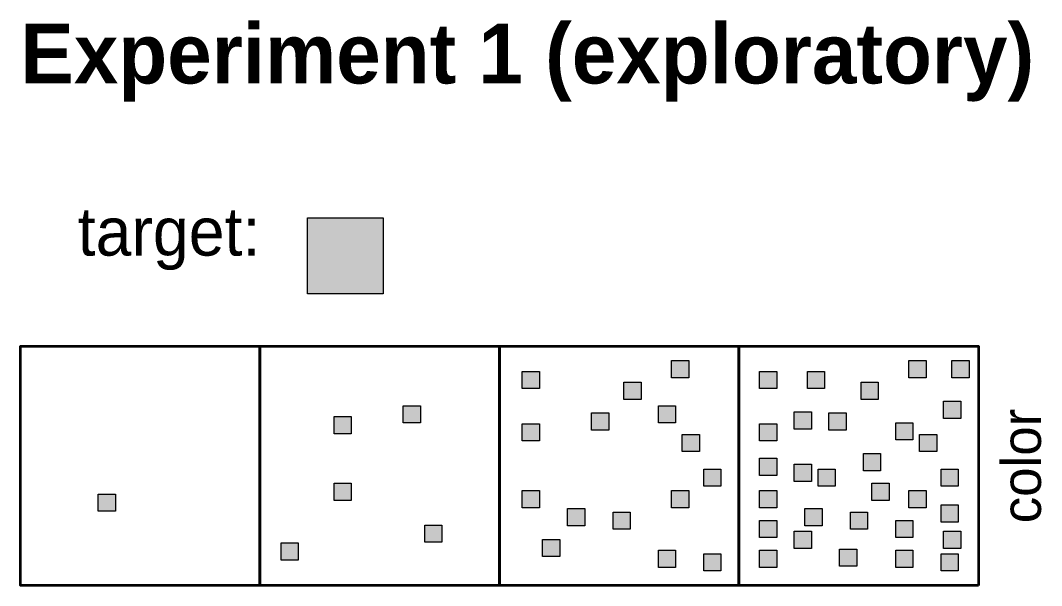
# Model space of a CAD drawing. Header units: inches. Extents: x 275 to 770, y -416 to -169.
# Drawn here: x 274.8 to 419.3, y -249.1 to -169.2 of the extents above; entities that cross this region are included whole.
import ezdxf

# ---------------------------------------------------------------- set-up
doc = ezdxf.new("R2010")
doc.units = ezdxf.units.IN
doc.header["$MEASUREMENT"] = 0
doc.layers.add('Layer 1', color=7, linetype='Continuous')

# ---------------------------------------------------------------- blocks, each defined once
blk = doc.blocks.new('block 19')
at = {"layer": 'Layer 1', "true_color": 0xff5733}
h = blk.add_hatch(color=20, dxfattribs=at)
h.dxf.hatch_style = 2
h.paths.add_polyline_path([(326.13, -207.85), (315.42, -207.85), (315.42, -197.14), (326.13, -197.14)])
at = {"layer": 'Layer 1', "true_color": 0x16a085}
h = blk.add_hatch(color=124, dxfattribs=at)
h.dxf.hatch_style = 2
h.paths.add_polyline_path([(369.34, -219.76), (366.9, -219.76), (366.9, -217.32), (369.34, -217.32)])
h = blk.add_hatch(color=124, dxfattribs=at)
h.dxf.hatch_style = 2
h.paths.add_polyline_path([(402.91, -219.76), (400.48, -219.76), (400.48, -217.32), (402.91, -217.32)])
h = blk.add_hatch(color=124, dxfattribs=at)
h.dxf.hatch_style = 2
h.paths.add_polyline_path([(408.99, -219.76), (406.56, -219.76), (406.56, -217.32), (408.99, -217.32)])
h = blk.add_hatch(color=124, dxfattribs=at)
h.dxf.hatch_style = 2
h.paths.add_polyline_path([(348.23, -221.28), (345.79, -221.28), (345.79, -218.84), (348.23, -218.84)])
h = blk.add_hatch(color=124, dxfattribs=at)
h.dxf.hatch_style = 2
h.paths.add_polyline_path([(381.8, -221.28), (379.36, -221.28), (379.36, -218.84), (381.8, -218.84)])
h = blk.add_hatch(color=124, dxfattribs=at)
h.dxf.hatch_style = 2
h.paths.add_polyline_path([(388.55, -221.28), (386.12, -221.28), (386.12, -218.84), (388.55, -218.84)])
h = blk.add_hatch(color=124, dxfattribs=at)
h.dxf.hatch_style = 2
h.paths.add_polyline_path([(362.59, -222.8), (360.15, -222.8), (360.15, -220.37), (362.59, -220.37)])
h = blk.add_hatch(color=124, dxfattribs=at)
h.dxf.hatch_style = 2
h.paths.add_polyline_path([(396.16, -222.8), (393.72, -222.8), (393.72, -220.37), (396.16, -220.37)])
h = blk.add_hatch(color=124, dxfattribs=at)
h.dxf.hatch_style = 2
h.paths.add_polyline_path([(331.39, -226.13), (328.95, -226.13), (328.95, -223.7), (331.39, -223.7)])
h = blk.add_hatch(color=124, dxfattribs=at)
h.dxf.hatch_style = 2
h.paths.add_polyline_path([(367.48, -226.13), (365.05, -226.13), (365.05, -223.7), (367.48, -223.7)])
h = blk.add_hatch(color=124, dxfattribs=at)
h.dxf.hatch_style = 2
h.paths.add_polyline_path([(407.81, -225.5), (405.37, -225.5), (405.37, -223.06), (407.81, -223.06)])
h = blk.add_hatch(color=124, dxfattribs=at)
h.dxf.hatch_style = 2
h.paths.add_polyline_path([(321.59, -227.65), (319.16, -227.65), (319.16, -225.22), (321.59, -225.22)])
h = blk.add_hatch(color=124, dxfattribs=at)
h.dxf.hatch_style = 2
h.paths.add_polyline_path([(358.02, -227.15), (355.59, -227.15), (355.59, -224.72), (358.02, -224.72)])
h = blk.add_hatch(color=124, dxfattribs=at)
h.dxf.hatch_style = 2
h.paths.add_polyline_path([(386.69, -227.02), (384.26, -227.02), (384.26, -224.58), (386.69, -224.58)])
h = blk.add_hatch(color=124, dxfattribs=at)
h.dxf.hatch_style = 2
h.paths.add_polyline_path([(391.59, -227.15), (389.16, -227.15), (389.16, -224.72), (391.59, -224.72)])
h = blk.add_hatch(color=124, dxfattribs=at)
h.dxf.hatch_style = 2
h.paths.add_polyline_path([(348.23, -228.67), (345.79, -228.67), (345.79, -226.24), (348.23, -226.24)])
h = blk.add_hatch(color=124, dxfattribs=at)
h.dxf.hatch_style = 2
h.paths.add_polyline_path([(381.8, -228.67), (379.36, -228.67), (379.36, -226.24), (381.8, -226.24)])
h = blk.add_hatch(color=124, dxfattribs=at)
h.dxf.hatch_style = 2
h.paths.add_polyline_path([(401.05, -228.54), (398.62, -228.54), (398.62, -226.11), (401.05, -226.11)])
h = blk.add_hatch(color=124, dxfattribs=at)
h.dxf.hatch_style = 2
h.paths.add_polyline_path([(370.86, -230.19), (368.43, -230.19), (368.43, -227.76), (370.86, -227.76)])
h = blk.add_hatch(color=124, dxfattribs=at)
h.dxf.hatch_style = 2
h.paths.add_polyline_path([(404.43, -230.19), (402, -230.19), (402, -227.76), (404.43, -227.76)])
h = blk.add_hatch(color=124, dxfattribs=at)
h.dxf.hatch_style = 2
h.paths.add_polyline_path([(381.8, -233.57), (379.36, -233.57), (379.36, -231.13), (381.8, -231.13)])
h = blk.add_hatch(color=124, dxfattribs=at)
h.dxf.hatch_style = 2
h.paths.add_polyline_path([(396.49, -232.89), (394.06, -232.89), (394.06, -230.46), (396.49, -230.46)])
h = blk.add_hatch(color=124, dxfattribs=at)
h.dxf.hatch_style = 2
h.paths.add_polyline_path([(386.69, -234.41), (384.26, -234.41), (384.26, -231.98), (386.69, -231.98)])
h = blk.add_hatch(color=124, dxfattribs=at)
h.dxf.hatch_style = 2
h.paths.add_polyline_path([(373.9, -235.09), (371.47, -235.09), (371.47, -232.65), (373.9, -232.65)])
h = blk.add_hatch(color=124, dxfattribs=at)
h.dxf.hatch_style = 2
h.paths.add_polyline_path([(390.07, -235.09), (387.64, -235.09), (387.64, -232.65), (390.07, -232.65)])
h = blk.add_hatch(color=124, dxfattribs=at)
h.dxf.hatch_style = 2
h.paths.add_polyline_path([(407.47, -235.09), (405.04, -235.09), (405.04, -232.65), (407.47, -232.65)])
h = blk.add_hatch(color=124, dxfattribs=at)
h.dxf.hatch_style = 2
h.paths.add_polyline_path([(321.59, -237.11), (319.16, -237.11), (319.16, -234.67), (321.59, -234.67)])
h = blk.add_hatch(color=124, dxfattribs=at)
h.dxf.hatch_style = 2
h.paths.add_polyline_path([(397.68, -237.11), (395.24, -237.11), (395.24, -234.67), (397.68, -234.67)])
h = blk.add_hatch(color=124, dxfattribs=at)
h.dxf.hatch_style = 2
h.paths.add_polyline_path([(288.24, -238.63), (285.81, -238.63), (285.81, -236.2), (288.24, -236.2)])
h = blk.add_hatch(color=124, dxfattribs=at)
h.dxf.hatch_style = 2
h.paths.add_polyline_path([(348.23, -238.13), (345.79, -238.13), (345.79, -235.7), (348.23, -235.7)])
h = blk.add_hatch(color=124, dxfattribs=at)
h.dxf.hatch_style = 2
h.paths.add_polyline_path([(369.34, -238.13), (366.9, -238.13), (366.9, -235.7), (369.34, -235.7)])
h = blk.add_hatch(color=124, dxfattribs=at)
h.dxf.hatch_style = 2
h.paths.add_polyline_path([(381.8, -238.13), (379.36, -238.13), (379.36, -235.7), (381.8, -235.7)])
h = blk.add_hatch(color=124, dxfattribs=at)
h.dxf.hatch_style = 2
h.paths.add_polyline_path([(402.91, -238.13), (400.48, -238.13), (400.48, -235.7), (402.91, -235.7)])
h = blk.add_hatch(color=124, dxfattribs=at)
h.dxf.hatch_style = 2
h.paths.add_polyline_path([(354.64, -240.67), (352.21, -240.67), (352.21, -238.24), (354.64, -238.24)])
h = blk.add_hatch(color=124, dxfattribs=at)
h.dxf.hatch_style = 2
h.paths.add_polyline_path([(388.22, -240.67), (385.78, -240.67), (385.78, -238.24), (388.22, -238.24)])
h = blk.add_hatch(color=124, dxfattribs=at)
h.dxf.hatch_style = 2
h.paths.add_polyline_path([(407.47, -240.15), (405.04, -240.15), (405.04, -237.72), (407.47, -237.72)])
h = blk.add_hatch(color=124, dxfattribs=at)
h.dxf.hatch_style = 2
h.paths.add_polyline_path([(361.06, -241.17), (358.63, -241.17), (358.63, -238.74), (361.06, -238.74)])
h = blk.add_hatch(color=124, dxfattribs=at)
h.dxf.hatch_style = 2
h.paths.add_polyline_path([(394.63, -241.17), (392.2, -241.17), (392.2, -238.74), (394.63, -238.74)])
h = blk.add_hatch(color=124, dxfattribs=at)
h.dxf.hatch_style = 2
h.paths.add_polyline_path([(334.43, -243), (332, -243), (332, -240.57), (334.43, -240.57)])
h = blk.add_hatch(color=124, dxfattribs=at)
h.dxf.hatch_style = 2
h.paths.add_polyline_path([(381.8, -242.35), (379.36, -242.35), (379.36, -239.91), (381.8, -239.91)])
h = blk.add_hatch(color=124, dxfattribs=at)
h.dxf.hatch_style = 2
h.paths.add_polyline_path([(401.05, -242.35), (398.62, -242.35), (398.62, -239.91), (401.05, -239.91)])
h = blk.add_hatch(color=124, dxfattribs=at)
h.dxf.hatch_style = 2
h.paths.add_polyline_path([(351.1, -245.04), (348.67, -245.04), (348.67, -242.61), (351.1, -242.61)])
h = blk.add_hatch(color=124, dxfattribs=at)
h.dxf.hatch_style = 2
h.paths.add_polyline_path([(386.69, -243.87), (384.26, -243.87), (384.26, -241.43), (386.69, -241.43)])
h = blk.add_hatch(color=124, dxfattribs=at)
h.dxf.hatch_style = 2
h.paths.add_polyline_path([(407.81, -243.87), (405.37, -243.87), (405.37, -241.43), (407.81, -241.43)])
h = blk.add_hatch(color=124, dxfattribs=at)
h.dxf.hatch_style = 2
h.paths.add_polyline_path([(314.09, -245.54), (311.66, -245.54), (311.66, -243.11), (314.09, -243.11)])
h = blk.add_hatch(color=124, dxfattribs=at)
h.dxf.hatch_style = 2
h.paths.add_polyline_path([(367.48, -246.57), (365.05, -246.57), (365.05, -244.13), (367.48, -244.13)])
h = blk.add_hatch(color=124, dxfattribs=at)
h.dxf.hatch_style = 2
h.paths.add_polyline_path([(381.8, -246.57), (379.36, -246.57), (379.36, -244.13), (381.8, -244.13)])
h = blk.add_hatch(color=124, dxfattribs=at)
h.dxf.hatch_style = 2
h.paths.add_polyline_path([(393.11, -246.41), (390.68, -246.41), (390.68, -243.98), (393.11, -243.98)])
h = blk.add_hatch(color=124, dxfattribs=at)
h.dxf.hatch_style = 2
h.paths.add_polyline_path([(401.05, -246.57), (398.62, -246.57), (398.62, -244.13), (401.05, -244.13)])
h = blk.add_hatch(color=124, dxfattribs=at)
h.dxf.hatch_style = 2
h.paths.add_polyline_path([(373.9, -247.07), (371.47, -247.07), (371.47, -244.63), (373.9, -244.63)])
h = blk.add_hatch(color=124, dxfattribs=at)
h.dxf.hatch_style = 2
h.paths.add_polyline_path([(407.47, -247.07), (405.04, -247.07), (405.04, -244.63), (407.47, -244.63)])
at = {"layer": 'Layer 1', "lineweight": 0}
for points in [[(326.13, -207.85), (315.42, -207.85), (315.42, -197.14), (326.13, -197.14), (326.13, -207.85)], [(369.34, -219.76), (366.9, -219.76), (366.9, -217.32), (369.34, -217.32), (369.34, -219.76)], [(402.91, -219.76), (400.48, -219.76), (400.48, -217.32), (402.91, -217.32), (402.91, -219.76)], [(408.99, -219.76), (406.56, -219.76), (406.56, -217.32), (408.99, -217.32), (408.99, -219.76)], [(348.23, -221.28), (345.79, -221.28), (345.79, -218.84), (348.23, -218.84), (348.23, -221.28)], [(381.8, -221.28), (379.36, -221.28), (379.36, -218.84), (381.8, -218.84), (381.8, -221.28)], [(388.55, -221.28), (386.12, -221.28), (386.12, -218.84), (388.55, -218.84), (388.55, -221.28)], [(362.59, -222.8), (360.15, -222.8), (360.15, -220.37), (362.59, -220.37), (362.59, -222.8)], [(396.16, -222.8), (393.72, -222.8), (393.72, -220.37), (396.16, -220.37), (396.16, -222.8)], [(331.39, -226.13), (328.95, -226.13), (328.95, -223.7), (331.39, -223.7), (331.39, -226.13)], [(367.48, -226.13), (365.05, -226.13), (365.05, -223.7), (367.48, -223.7), (367.48, -226.13)], [(407.81, -225.5), (405.37, -225.5), (405.37, -223.06), (407.81, -223.06), (407.81, -225.5)], [(321.59, -227.65), (319.16, -227.65), (319.16, -225.22), (321.59, -225.22), (321.59, -227.65)], [(358.02, -227.15), (355.59, -227.15), (355.59, -224.72), (358.02, -224.72), (358.02, -227.15)], [(386.69, -227.02), (384.26, -227.02), (384.26, -224.58), (386.69, -224.58), (386.69, -227.02)], [(391.59, -227.15), (389.16, -227.15), (389.16, -224.72), (391.59, -224.72), (391.59, -227.15)], [(348.23, -228.67), (345.79, -228.67), (345.79, -226.24), (348.23, -226.24), (348.23, -228.67)], [(381.8, -228.67), (379.36, -228.67), (379.36, -226.24), (381.8, -226.24), (381.8, -228.67)], [(401.05, -228.54), (398.62, -228.54), (398.62, -226.11), (401.05, -226.11), (401.05, -228.54)], [(370.86, -230.19), (368.43, -230.19), (368.43, -227.76), (370.86, -227.76), (370.86, -230.19)], [(404.43, -230.19), (402, -230.19), (402, -227.76), (404.43, -227.76), (404.43, -230.19)], [(381.8, -233.57), (379.36, -233.57), (379.36, -231.13), (381.8, -231.13), (381.8, -233.57)], [(396.49, -232.89), (394.06, -232.89), (394.06, -230.46), (396.49, -230.46), (396.49, -232.89)], [(386.69, -234.41), (384.26, -234.41), (384.26, -231.98), (386.69, -231.98), (386.69, -234.41)], [(373.9, -235.09), (371.47, -235.09), (371.47, -232.65), (373.9, -232.65), (373.9, -235.09)], [(390.07, -235.09), (387.64, -235.09), (387.64, -232.65), (390.07, -232.65), (390.07, -235.09)], [(407.47, -235.09), (405.04, -235.09), (405.04, -232.65), (407.47, -232.65), (407.47, -235.09)], [(321.59, -237.11), (319.16, -237.11), (319.16, -234.67), (321.59, -234.67), (321.59, -237.11)], [(397.68, -237.11), (395.24, -237.11), (395.24, -234.67), (397.68, -234.67), (397.68, -237.11)], [(288.24, -238.63), (285.81, -238.63), (285.81, -236.2), (288.24, -236.2), (288.24, -238.63)], [(348.23, -238.13), (345.79, -238.13), (345.79, -235.7), (348.23, -235.7), (348.23, -238.13)], [(369.34, -238.13), (366.9, -238.13), (366.9, -235.7), (369.34, -235.7), (369.34, -238.13)], [(381.8, -238.13), (379.36, -238.13), (379.36, -235.7), (381.8, -235.7), (381.8, -238.13)], [(402.91, -238.13), (400.48, -238.13), (400.48, -235.7), (402.91, -235.7), (402.91, -238.13)], [(354.64, -240.67), (352.21, -240.67), (352.21, -238.24), (354.64, -238.24), (354.64, -240.67)], [(388.22, -240.67), (385.78, -240.67), (385.78, -238.24), (388.22, -238.24), (388.22, -240.67)], [(407.47, -240.15), (405.04, -240.15), (405.04, -237.72), (407.47, -237.72), (407.47, -240.15)], [(361.06, -241.17), (358.63, -241.17), (358.63, -238.74), (361.06, -238.74), (361.06, -241.17)], [(394.63, -241.17), (392.2, -241.17), (392.2, -238.74), (394.63, -238.74), (394.63, -241.17)], [(334.43, -243), (332, -243), (332, -240.57), (334.43, -240.57), (334.43, -243)], [(381.8, -242.35), (379.36, -242.35), (379.36, -239.91), (381.8, -239.91), (381.8, -242.35)], [(401.05, -242.35), (398.62, -242.35), (398.62, -239.91), (401.05, -239.91), (401.05, -242.35)], [(351.1, -245.04), (348.67, -245.04), (348.67, -242.61), (351.1, -242.61), (351.1, -245.04)], [(386.69, -243.87), (384.26, -243.87), (384.26, -241.43), (386.69, -241.43), (386.69, -243.87)], [(407.81, -243.87), (405.37, -243.87), (405.37, -241.43), (407.81, -241.43), (407.81, -243.87)], [(314.09, -245.54), (311.66, -245.54), (311.66, -243.11), (314.09, -243.11), (314.09, -245.54)], [(367.48, -246.57), (365.05, -246.57), (365.05, -244.13), (367.48, -244.13), (367.48, -246.57)], [(381.8, -246.57), (379.36, -246.57), (379.36, -244.13), (381.8, -244.13), (381.8, -246.57)], [(393.11, -246.41), (390.68, -246.41), (390.68, -243.98), (393.11, -243.98), (393.11, -246.41)], [(401.05, -246.57), (398.62, -246.57), (398.62, -244.13), (401.05, -244.13), (401.05, -246.57)], [(373.9, -247.07), (371.47, -247.07), (371.47, -244.63), (373.9, -244.63), (373.9, -247.07)], [(407.47, -247.07), (405.04, -247.07), (405.04, -244.63), (407.47, -244.63), (407.47, -247.07)]]:
    blk.add_lwpolyline(points, dxfattribs=at)
at = {"layer": 'Layer 1', "color": 7, "lineweight": 35, "true_color": 0xffffff}
for points in [[(308.67, -249.13), (274.79, -249.13), (274.79, -215.25), (308.67, -215.25), (308.67, -249.13)], [(342.55, -249.13), (308.67, -249.13), (308.67, -215.25), (342.55, -215.25), (342.55, -249.13)], [(376.43, -249.13), (342.55, -249.13), (342.55, -215.25), (376.43, -215.25), (376.43, -249.13)], [(410.31, -249.13), (376.43, -249.13), (376.43, -215.25), (410.31, -215.25), (410.31, -249.13)]]:
    blk.add_lwpolyline(points, dxfattribs=at)
at = {"layer": 'Layer 1', "color": 7, "true_color": 0xffffff, "insert": (282.9, -204.52), "char_height": 6.8167, "attachment_point": 7}
blk.add_mtext('\\fCMU Bright Roman|b0|i0|c0|p34;\\W1;target:', dxfattribs=at)
at = {"layer": 'Layer 1', "color": 7, "true_color": 0xffffff, "insert": (419.25, -240.32), "char_height": 5.5891, "attachment_point": 7, "rotation": 90}
blk.add_mtext('\\fCMU Bright Roman|b0|i0|c0|p34;\\W1;color', dxfattribs=at)

msp = doc.modelspace()

# ---------------------------------------------------------------- block references
at = {"layer": 'Layer 1'}
msp.add_blockref('block 19', (0, 0), dxfattribs=at)

# ---------------------------------------------------------------- texts
at = {"layer": 'Layer 1', "color": 7, "true_color": 0xffffff, "insert": (274.8, -180.67), "char_height": 8.464, "attachment_point": 7}
msp.add_mtext('\\fCMU Sans Serif Extended|b1|i0|c0|p34;\\W1;Experiment 1 (exploratory)', dxfattribs=at)

doc.saveas('drawing.dxf')
